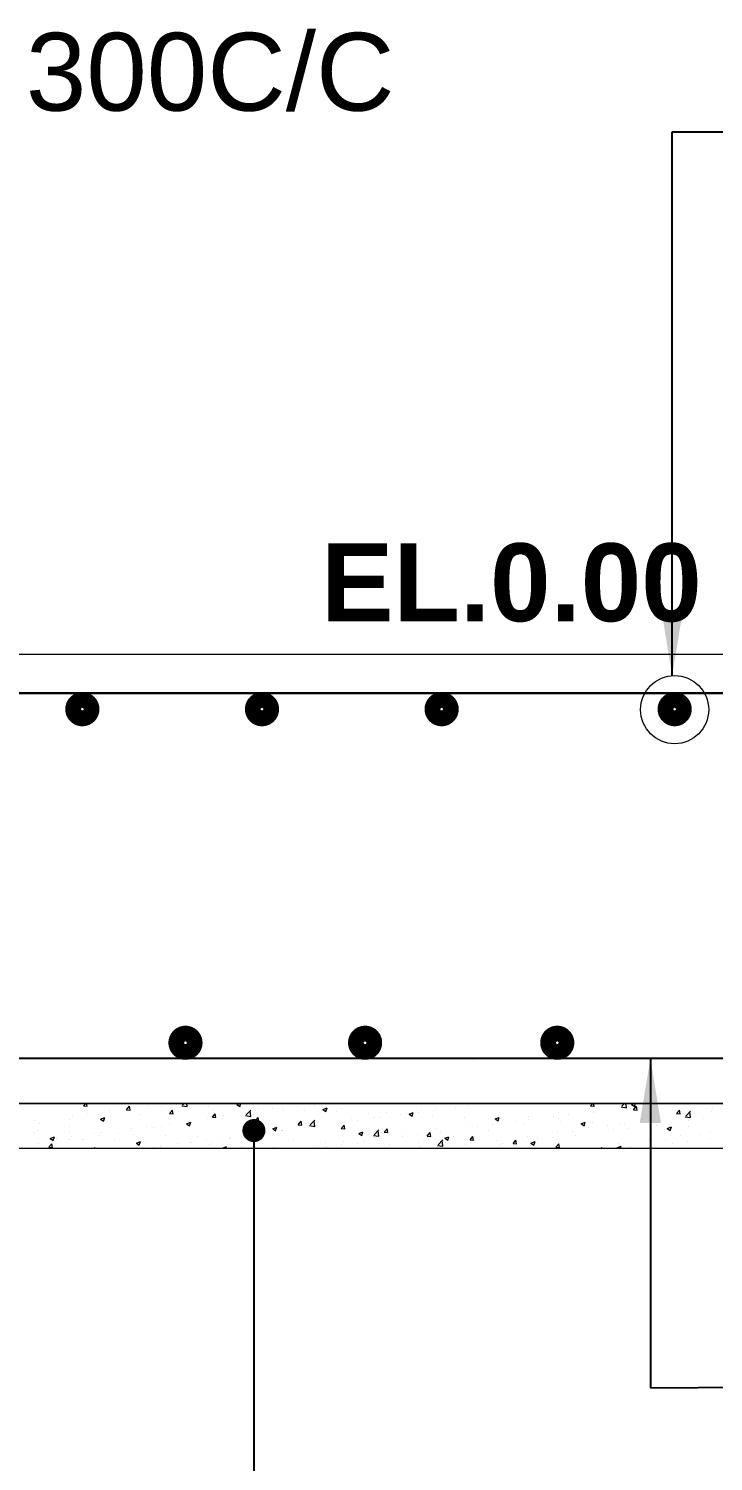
# Model space of a CAD drawing. Extents: x -358915 to 1258323, y -1667244 to -305611.
# Drawn here: x 595313 to 596799, y -1476930 to -1473821 of the extents above; entities that cross this region are included whole.
import ezdxf

# ---------------------------------------------------------------- set-up
doc = ezdxf.new("R2010")
doc.units = 0
doc.header["$LTSCALE"] = 300
doc.header["$MEASUREMENT"] = 0
doc.layers.add('Dim', color=7, linetype='CONTINUOUS', lineweight=9)
doc.layers.add('ROD', color=1, linetype='CONTINUOUS', lineweight=30)
for name, color, linetype in [('LINE', 7, 'CONTINUOUS'), ('TEXT', 10, 'CONTINUOUS'), ('TXT', 7, 'CONTINUOUS')]:
    doc.layers.add(name, color=color, linetype=linetype)
doc.styles.add('Arial', font='arial.ttf')
doc.dimstyles.new('dim_70', dxfattribs={"dimtxt": 140, "dimasz": 140, "dimexe": 70, "dimexo": 40, "dimgap": 50, "dimtad": 1, "dimdec": 0, "dimzin": 0, "dimdsep": 46, "dimtxsty": 'Arial', "dimcen": 0.09, "dimclrd": 5, "dimclre": 5, "dimclrt": 7, "dimadec": 0, "dimazin": 0, "dimtfac": 1, "dimtdec": 0, "dimtmove": 0, "dimatfit": 3, "dimfxl": 1, "dimtolj": 1, "dimtzin": 0, "dimarcsym": 0})

msp = doc.modelspace()

# ---------------------------------------------------------------- linework, layer by layer
at = {"layer": 'Dim', "color": 2, "ltscale": 50}
for p, q in [((595337.2, -1476153.8, 0), (595337.2, -1476153.8, 0)), ((595432.1, -1476159, 0), (595436.8, -1476153.4, 0)), ((595432.1, -1476159, 0), (595439.9, -1476159.7, 0)), ((595439.9, -1476159.7, 0), (595438.7, -1476153.4, 0)), ((595439.9, -1476174.5, 0), (595439.9, -1476174.5, 0)), ((595489.2, -1476168, 0), (595489.2, -1476168, 0)), ((595525.4, -1476167.2, 0), (595531.6, -1476159.7, 0)), ((595525.4, -1476167.2, 0), (595533.1, -1476167.9, 0)), ((595533.1, -1476167.9, 0), (595531.6, -1476159.8, 0)), ((595535.6, -1476169.8, 0), (595535.6, -1476169.8, 0)), ((595553.4, -1476177, 0), (595553.4, -1476177, 0)), ((595565.5, -1476153.9, 0), (595565.5, -1476153.9, 0)), ((595571.3, -1476157.2, 0), (595571.3, -1476157.2, 0)), ((595602.3, -1476160.7, 0), (595602.3, -1476160.7, 0)), ((595618.6, -1476175.3, 0), (595624.9, -1476167.9, 0)), ((595618.6, -1476175.3, 0), (595626.4, -1476176, 0)), ((595626.3, -1476176.1, 0), (595624.8, -1476167.9, 0)), ((595629.2, -1476164, 0), (595629.2, -1476164, 0)), ((595634.9, -1476156.8, 0), (595634.9, -1476156.8, 0)), ((595645.3, -1476158.6, 0), (595656.9, -1476160.4, 0)), ((595646.7, -1476157.1, 0), (595650.3, -1476153.4, 0)), ((595656.8, -1476160.4, 0), (595656, -1476153.4, 0)), ((595704.3, -1476159.7, 0), (595704.3, -1476159.7, 0)), ((595711.8, -1476183.5, 0), (595718.1, -1476176, 0)), ((595719.6, -1476184.2, 0), (595718.1, -1476176.1, 0)), ((595765.1, -1476156.1, 0), (595772.1, -1476153.4, 0)), ((595765.1, -1476156.1, 0), (595771.6, -1476160.5, 0)), ((595771.5, -1476160.5, 0), (595773.9, -1476153.4, 0)), ((595773.7, -1476162.7, 0), (595773.7, -1476162.7, 0)), ((595782.7, -1476176.1, 0), (595782.7, -1476176.1, 0)), ((595785.5, -1476178.6, 0), (595795.6, -1476168.1, 0)), ((595795.6, -1476181.9, 0), (595794.1, -1476169.5, 0)), ((595800.7, -1476176.7, 0), (595800.7, -1476176.7, 0)), ((595812, -1476166.5, 0), (595812, -1476166.5, 0)), ((595843, -1476165.6, 0), (595843, -1476165.6, 0)), ((595864.8, -1476165.3, 0), (595864.8, -1476165.3, 0)), ((595866.4, -1476168.4, 0), (595866.4, -1476168.4, 0)), ((595887.8, -1476153.5, 0), (595887.8, -1476153.5, 0)), ((595897.4, -1476161, 0), (595897.4, -1476161, 0)), ((595912.4, -1476168.5, 0), (595912.4, -1476168.5, 0)), ((595933.9, -1476158.7, 0), (595933.9, -1476158.7, 0)), ((595946.6, -1476154.5, 0), (595946.6, -1476154.5, 0)), ((595951.9, -1476166.5, 0), (595961, -1476163, 0)), ((595951.9, -1476166.5, 0), (595958.4, -1476170.9, 0)), ((595958.4, -1476170.9, 0), (595961, -1476163, 0)), ((595981.8, -1476171.5, 0), (595981.8, -1476171.5, 0)), ((596051.2, -1476174.4, 0), (596051.2, -1476174.4, 0)), ((596089.1, -1476173, 0), (596089.1, -1476173, 0)), ((596120.6, -1476177.3, 0), (596120.6, -1476177.3, 0)), ((596132.2, -1476174.7, 0), (596132.2, -1476174.7, 0)), ((596138.8, -1476176.9, 0), (596147.9, -1476173.4, 0)), ((596138.8, -1476176.9, 0), (596145.2, -1476181.3, 0)), ((596145.2, -1476181.3, 0), (596147.8, -1476173.4, 0)), ((596158.4, -1476173.4, 0), (596158.4, -1476173.4, 0)), ((596164.9, -1476160, 0), (596164.9, -1476160, 0)), ((596190.9, -1476169.1, 0), (596190.9, -1476169.1, 0)), ((596199, -1476165.6, 0), (596199, -1476165.6, 0)), ((596240.2, -1476162.7, 0), (596240.2, -1476162.7, 0)), ((596264.6, -1476157.2, 0), (596264.6, -1476157.2, 0)), ((596463, -1476173.3, 0), (596463, -1476173.3, 0)), ((596484.5, -1476177.3, 0), (596484.5, -1476177.3, 0)), ((596530.5, -1476163.6, 0), (596530.5, -1476163.6, 0)), ((596533, -1476159.1, 0), (596537.8, -1476153.4, 0)), ((596533, -1476159.1, 0), (596540.8, -1476159.8, 0)), ((596533.7, -1476170.8, 0), (596533.7, -1476170.8, 0)), ((596538.6, -1476172.5, 0), (596538.6, -1476172.5, 0)), ((596540.7, -1476159.9, 0), (596539.5, -1476153.4, 0)), ((596597.3, -1476154.4, 0), (596597.3, -1476154.4, 0)), ((596599.3, -1476161.1, 0), (596610.8, -1476162.9, 0)), ((596600.7, -1476159.6, 0), (596606.6, -1476153.4, 0)), ((596610.8, -1476162.8, 0), (596609.7, -1476153.4, 0)), ((596614.4, -1476159.4, 0), (596614.4, -1476159.4, 0)), ((596615.8, -1476160, 0), (596615.8, -1476160, 0)), ((596621.6, -1476155.8, 0), (596627.9, -1476153.4, 0)), ((596621.6, -1476155.8, 0), (596628.1, -1476160.2, 0)), ((596626.2, -1476167.3, 0), (596632.5, -1476159.8, 0)), ((596626.2, -1476167.3, 0), (596634, -1476168, 0)), ((596628.1, -1476160.2, 0), (596630.4, -1476153.4, 0)), ((596634, -1476168, 0), (596632.5, -1476159.9, 0)), ((596648.4, -1476155.7, 0), (596648.4, -1476155.7, 0)), ((596719.5, -1476175.4, 0), (596725.8, -1476168, 0)), ((596719.5, -1476175.4, 0), (596727.3, -1476176.1, 0)), ((596721.4, -1476175, 0), (596721.4, -1476175, 0)), ((596727.2, -1476176.2, 0), (596725.7, -1476168, 0)), ((596739.4, -1476181.1, 0), (596749.6, -1476170.5, 0)), ((596749.5, -1476184.4, 0), (596748.1, -1476172, 0)), ((596795.6, -1476170.5, 0), (596795.6, -1476170.5, 0)), ((596797.2, -1476162, 0), (596797.2, -1476162, 0)), ((596798.5, -1476155.1, 0), (596798.5, -1476155.1, 0)), ((595325.3, -1476189.6, 0), (595325.3, -1476189.6, 0)), ((595335.7, -1476197.1, 0), (595335.7, -1476197.1, 0)), ((595401.8, -1476203, 0), (595401.8, -1476203, 0)), ((595402.4, -1476187.9, 0), (595402.4, -1476187.9, 0)), ((595407.4, -1476178.8, 0), (595407.4, -1476178.8, 0)), ((595468.1, -1476179.6, 0), (595468.1, -1476179.6, 0)), ((595469.1, -1476187.6, 0), (595478.2, -1476184.1, 0)), ((595469.1, -1476187.6, 0), (595475.5, -1476192, 0)), ((595475.5, -1476192, 0), (595478.1, -1476184.1, 0)), ((595477.6, -1476190, 0), (595477.6, -1476190, 0)), ((595537.1, -1476208.5, 0), (595537.1, -1476208.5, 0)), ((595569.6, -1476204.2, 0), (595569.6, -1476204.2, 0)), ((595584.6, -1476205.6, 0), (595584.6, -1476205.6, 0)), ((595600.8, -1476204, 0), (595600.8, -1476204, 0)), ((595618.9, -1476197.7, 0), (595618.9, -1476197.7, 0)), ((595655.9, -1476198, 0), (595665, -1476194.5, 0)), ((595655.9, -1476198, 0), (595662.3, -1476202.4, 0)), ((595660.4, -1476192.6, 0), (595660.4, -1476192.6, 0)), ((595662.3, -1476202.4, 0), (595664.9, -1476194.5, 0)), ((595666.4, -1476195.6, 0), (595666.4, -1476195.6, 0)), ((595701, -1476186.9, 0), (595701, -1476186.9, 0)), ((595711.8, -1476183.5, 0), (595719.6, -1476184.2, 0)), ((595733.5, -1476182.6, 0), (595733.5, -1476182.6, 0)), ((595733.9, -1476185.9, 0), (595733.9, -1476185.9, 0)), ((595736.2, -1476179.5, 0), (595736.2, -1476179.5, 0)), ((595784, -1476180.1, 0), (595795.6, -1476181.9, 0)), ((595805.1, -1476191.7, 0), (595811.4, -1476184.2, 0)), ((595805.1, -1476191.7, 0), (595812.9, -1476192.3, 0)), ((595812.8, -1476192.4, 0), (595811.3, -1476184.2, 0)), ((595842.7, -1476208.4, 0), (595851.8, -1476204.9, 0)), ((595842.7, -1476208.4, 0), (595849.2, -1476212.8, 0)), ((595849.1, -1476212.8, 0), (595851.8, -1476204.9, 0)), ((595898.3, -1476199.8, 0), (595904.6, -1476192.3, 0)), ((595898.3, -1476199.8, 0), (595906.1, -1476200.5, 0)), ((595906.1, -1476200.5, 0), (595904.6, -1476192.4, 0)), ((595912.4, -1476205.8, 0), (595912.4, -1476205.8, 0)), ((595922.8, -1476201.6, 0), (595934.3, -1476203.4, 0)), ((595924.2, -1476200.1, 0), (595934.3, -1476189.6, 0)), ((595932.3, -1476201.9, 0), (595932.3, -1476201.9, 0)), ((595934.3, -1476203.4, 0), (595932.9, -1476191.1, 0)), ((595937.5, -1476199, 0), (595937.5, -1476199, 0)), ((595991.6, -1476208, 0), (595997.8, -1476200.5, 0)), ((595991.6, -1476208, 0), (595999.3, -1476208.6, 0)), ((595994.5, -1476195, 0), (595994.5, -1476195, 0)), ((595999.3, -1476208.7, 0), (595997.8, -1476200.5, 0)), ((595999, -1476192.8, 0), (595999, -1476192.8, 0)), ((596013.3, -1476186, 0), (596013.3, -1476186, 0)), ((596027.1, -1476190.7, 0), (596027.1, -1476190.7, 0)), ((596064.7, -1476184.5, 0), (596064.7, -1476184.5, 0)), ((596076.3, -1476184.2, 0), (596076.3, -1476184.2, 0)), ((596084.8, -1476216.1, 0), (596091.1, -1476208.7, 0)), ((596092.6, -1476216.9, 0), (596091.1, -1476208.7, 0)), ((596190, -1476180.3, 0), (596190, -1476180.3, 0)), ((596197.4, -1476208.8, 0), (596197.4, -1476208.8, 0)), ((596259.4, -1476183.2, 0), (596259.4, -1476183.2, 0)), ((596263.1, -1476200.5, 0), (596263.1, -1476200.5, 0)), ((596288.1, -1476203.1, 0), (596288.1, -1476203.1, 0)), ((596320.6, -1476198.8, 0), (596320.6, -1476198.8, 0)), ((596325.6, -1476187.3, 0), (596334.7, -1476183.8, 0)), ((596325.6, -1476187.3, 0), (596332.1, -1476191.7, 0)), ((596328.8, -1476186.1, 0), (596328.8, -1476186.1, 0)), ((596330.6, -1476190.8, 0), (596330.6, -1476190.8, 0)), ((596332, -1476191.7, 0), (596334.7, -1476183.8, 0)), ((596369.9, -1476192.4, 0), (596369.9, -1476192.4, 0)), ((596387, -1476198.5, 0), (596387, -1476198.5, 0)), ((596397.3, -1476181.6, 0), (596397.3, -1476181.6, 0)), ((596398.2, -1476189.1, 0), (596398.2, -1476189.1, 0)), ((596452, -1476181.5, 0), (596452, -1476181.5, 0)), ((596462.8, -1476185.5, 0), (596462.8, -1476185.5, 0)), ((596467.6, -1476192, 0), (596467.6, -1476192, 0)), ((596512.4, -1476197.7, 0), (596521.5, -1476194.2, 0)), ((596512.4, -1476197.7, 0), (596518.9, -1476202.1, 0)), ((596518.8, -1476202.1, 0), (596521.5, -1476194.3, 0)), ((596528.9, -1476206.8, 0), (596528.9, -1476206.8, 0)), ((596537, -1476194.9, 0), (596537, -1476194.9, 0)), ((596569.8, -1476201, 0), (596569.8, -1476201, 0)), ((596595.7, -1476197.7, 0), (596595.7, -1476197.7, 0)), ((596606.4, -1476197.9, 0), (596606.4, -1476197.9, 0)), ((596614.2, -1476207, 0), (596614.2, -1476207, 0)), ((596645.6, -1476188, 0), (596645.6, -1476188, 0)), ((596661.3, -1476189.4, 0), (596661.3, -1476189.4, 0)), ((596663.4, -1476200.5, 0), (596663.4, -1476200.5, 0)), ((596675.8, -1476200.8, 0), (596675.8, -1476200.8, 0)), ((596699.2, -1476208.2, 0), (596708.3, -1476204.7, 0)), ((596699.2, -1476208.2, 0), (596705.7, -1476212.5, 0)), ((596705.7, -1476212.5, 0), (596708.3, -1476204.7, 0)), ((596728.9, -1476179.6, 0), (596728.9, -1476179.6, 0)), ((596738, -1476182.6, 0), (596749.6, -1476184.4, 0)), ((596745.2, -1476203.7, 0), (596745.2, -1476203.7, 0)), ((596745.5, -1476189.7, 0), (596745.5, -1476189.7, 0)), ((596778.1, -1476185.4, 0), (596778.1, -1476185.4, 0)), ((595326, -1476216.1, 0), (595326, -1476216.1, 0)), ((595332, -1476211.5, 0), (595332, -1476211.5, 0)), ((595334.1, -1476240.3, 0), (595334.1, -1476240.3, 0)), ((595359.4, -1476229, 0), (595359.4, -1476229, 0)), ((595359.8, -1476229.5, 0), (595368.9, -1476226, 0)), ((595359.8, -1476229.5, 0), (595366.3, -1476233.9, 0)), ((595366.3, -1476233.9, 0), (595368.9, -1476226.1, 0)), ((595373.2, -1476230, 0), (595373.2, -1476230, 0)), ((595400.8, -1476231.2, 0), (595400.8, -1476231.2, 0)), ((595401.3, -1476214.4, 0), (595401.3, -1476214.4, 0)), ((595405.7, -1476225.7, 0), (595405.7, -1476225.7, 0)), ((595428.8, -1476231.9, 0), (595428.8, -1476231.9, 0)), ((595432.9, -1476231.6, 0), (595432.9, -1476231.6, 0)), ((595455, -1476219.3, 0), (595455, -1476219.3, 0)), ((595466.5, -1476222.9, 0), (595466.5, -1476222.9, 0)), ((595470.7, -1476217.4, 0), (595470.7, -1476217.4, 0)), ((595498.2, -1476234.8, 0), (595498.2, -1476234.8, 0)), ((595508.7, -1476218.6, 0), (595508.7, -1476218.6, 0)), ((595534, -1476213.1, 0), (595534, -1476213.1, 0)), ((595540.1, -1476220.3, 0), (595540.1, -1476220.3, 0)), ((595546.7, -1476240, 0), (595555.8, -1476236.5, 0)), ((595546.7, -1476240, 0), (595553.1, -1476244.3, 0)), ((595553.1, -1476244.3, 0), (595555.7, -1476236.5, 0)), ((595567.6, -1476237.8, 0), (595567.6, -1476237.8, 0)), ((595609.5, -1476223.2, 0), (595609.5, -1476223.2, 0)), ((595664.8, -1476238.9, 0), (595664.8, -1476238.9, 0)), ((595666.8, -1476238.2, 0), (595666.8, -1476238.2, 0)), ((595678.9, -1476226.2, 0), (595678.9, -1476226.2, 0)), ((595699.3, -1476233.9, 0), (595699.3, -1476233.9, 0)), ((595710, -1476238, 0), (595710, -1476238, 0)), ((595732.4, -1476229.2, 0), (595732.4, -1476229.2, 0)), ((595748.3, -1476229.1, 0), (595748.3, -1476229.1, 0)), ((595748.5, -1476227.4, 0), (595748.5, -1476227.4, 0)), ((595785.8, -1476225, 0), (595785.8, -1476225, 0)), ((595799.1, -1476220, 0), (595799.1, -1476220, 0)), ((595817.7, -1476232, 0), (595817.7, -1476232, 0)), ((595830.6, -1476216.6, 0), (595830.6, -1476216.6, 0)), ((595861.6, -1476212, 0), (595861.6, -1476212, 0)), ((595863.2, -1476212.3, 0), (595863.2, -1476212.3, 0)), ((595864.8, -1476211.7, 0), (595864.8, -1476211.7, 0)), ((595887.1, -1476235, 0), (595887.1, -1476235, 0)), ((595956.5, -1476237.9, 0), (595956.5, -1476237.9, 0)), ((595997.5, -1476236.1, 0), (595997.5, -1476236.1, 0)), ((596029.5, -1476218.8, 0), (596038.6, -1476215.4, 0)), ((596029.5, -1476218.8, 0), (596036, -1476223.2, 0)), ((596036, -1476223.2, 0), (596038.6, -1476215.4, 0)), ((596042.1, -1476235.5, 0), (596042.1, -1476235.5, 0)), ((596061.5, -1476223.2, 0), (596073.1, -1476224.9, 0)), ((596063, -1476221.6, 0), (596073.1, -1476211.1, 0)), ((596063.1, -1476227.7, 0), (596063.1, -1476227.7, 0)), ((596073.1, -1476224.9, 0), (596071.6, -1476212.6, 0)), ((596084.8, -1476216.1, 0), (596092.6, -1476216.8, 0)), ((596124.2, -1476224.7, 0), (596124.2, -1476224.7, 0)), ((596130.6, -1476218, 0), (596130.6, -1476218, 0)), ((596156.7, -1476220.4, 0), (596156.7, -1476220.4, 0)), ((596159.5, -1476237.5, 0), (596159.5, -1476237.5, 0)), ((596178.1, -1476224.3, 0), (596184.3, -1476216.8, 0)), ((596178.1, -1476224.3, 0), (596185.8, -1476225, 0)), ((596185.8, -1476225, 0), (596184.3, -1476216.9, 0)), ((596201.7, -1476243.2, 0), (596211.8, -1476232.6, 0)), ((596206, -1476213.9, 0), (596206, -1476213.9, 0)), ((596211.8, -1476246.4, 0), (596210.4, -1476234.1, 0)), ((596216.4, -1476229.3, 0), (596225.5, -1476225.8, 0)), ((596216.4, -1476229.3, 0), (596222.8, -1476233.6, 0)), ((596222.8, -1476233.6, 0), (596225.4, -1476225.8, 0)), ((596235.3, -1476224.5, 0), (596235.3, -1476224.5, 0)), ((596271.3, -1476232.4, 0), (596277.6, -1476225, 0)), ((596271.3, -1476232.4, 0), (596279.1, -1476233.1, 0)), ((596279, -1476233.2, 0), (596277.5, -1476225, 0)), ((596311.2, -1476211.5, 0), (596311.2, -1476211.5, 0)), ((596329, -1476234, 0), (596329, -1476234, 0)), ((596342.3, -1476240, 0), (596342.3, -1476240, 0)), ((596364.5, -1476240.6, 0), (596370.8, -1476233.1, 0)), ((596364.5, -1476240.6, 0), (596372.3, -1476241.3, 0)), ((596372.3, -1476241.3, 0), (596370.8, -1476233.2, 0)), ((596395.7, -1476224.9, 0), (596395.7, -1476224.9, 0)), ((596403.2, -1476239.7, 0), (596412.3, -1476236.2, 0)), ((596403.2, -1476239.7, 0), (596409.7, -1476244, 0)), ((596409.6, -1476244, 0), (596412.3, -1476236.2, 0)), ((596417.8, -1476232.8, 0), (596417.8, -1476232.8, 0)), ((596418.1, -1476227, 0), (596418.1, -1476227, 0)), ((596450.3, -1476228.5, 0), (596450.3, -1476228.5, 0)), ((596461.4, -1476216.6, 0), (596461.4, -1476216.6, 0)), ((596493.9, -1476214, 0), (596493.9, -1476214, 0)), ((596499.5, -1476222.1, 0), (596499.5, -1476222.1, 0)), ((596581.6, -1476211.2, 0), (596581.6, -1476211.2, 0)), ((596659.8, -1476232.6, 0), (596659.8, -1476232.6, 0)), ((596695.2, -1476233.5, 0), (596695.2, -1476233.5, 0)), ((596727.3, -1476222.9, 0), (596727.3, -1476222.9, 0)), ((596743.9, -1476236.7, 0), (596743.9, -1476236.7, 0)), ((596771, -1476220.5, 0), (596771, -1476220.5, 0)), ((596793.1, -1476230.2, 0), (596793.1, -1476230.2, 0)), ((596794, -1476213.7, 0), (596794, -1476213.7, 0)), ((595356.9, -1476248.7, 0), (595363.2, -1476241.2, 0)), ((595356.9, -1476248.6, 0), (595364.7, -1476249.3, 0)), ((595357.1, -1476244.6, 0), (595357.1, -1476244.6, 0)), ((595364.6, -1476249.4, 0), (595363.1, -1476241.2, 0)), ((595455.1, -1476250.9, 0), (595456.4, -1476249.3, 0)), ((595456.7, -1476250.9, 0), (595456.4, -1476249.4, 0)), ((595584.7, -1476249, 0), (595584.7, -1476249, 0)), ((595599.2, -1476247.2, 0), (595599.2, -1476247.2, 0)), ((595637, -1476240.7, 0), (595637, -1476240.7, 0)), ((595706.3, -1476243.6, 0), (595706.3, -1476243.6, 0)), ((595733.5, -1476250.4, 0), (595742.6, -1476246.9, 0)), ((595733.5, -1476250.4, 0), (595734.3, -1476250.9, 0)), ((595741.2, -1476250.9, 0), (595742.5, -1476246.9, 0)), ((595775.7, -1476246.6, 0), (595775.7, -1476246.6, 0)), ((595845.1, -1476249.5, 0), (595845.1, -1476249.5, 0)), ((595930.7, -1476245.2, 0), (595930.7, -1476245.2, 0)), ((595960.3, -1476246.3, 0), (595960.3, -1476246.3, 0)), ((595992.9, -1476242, 0), (595992.9, -1476242, 0)), ((596025.9, -1476240.8, 0), (596025.9, -1476240.8, 0)), ((596083.7, -1476250.5, 0), (596083.7, -1476250.5, 0)), ((596095.3, -1476243.8, 0), (596095.3, -1476243.8, 0)), ((596164.7, -1476246.7, 0), (596164.7, -1476246.7, 0)), ((596200.3, -1476244.7, 0), (596211.8, -1476246.5, 0)), ((596234.1, -1476249.6, 0), (596234.1, -1476249.6, 0)), ((596261.5, -1476243.8, 0), (596261.5, -1476243.8, 0)), ((596286.4, -1476250.1, 0), (596286.4, -1476250.1, 0)), ((596335.7, -1476243.6, 0), (596335.7, -1476243.6, 0)), ((596457.8, -1476248.8, 0), (596464.1, -1476241.3, 0)), ((596457.8, -1476248.8, 0), (596465.6, -1476249.4, 0)), ((596465.5, -1476249.5, 0), (596464, -1476241.3, 0)), ((596527.3, -1476250.1, 0), (596527.3, -1476250.1, 0)), ((596556.1, -1476250.9, 0), (596557.3, -1476249.4, 0)), ((596557.5, -1476250.9, 0), (596557.3, -1476249.5, 0)), ((596590, -1476250.1, 0), (596599.1, -1476246.6, 0)), ((596590, -1476250.1, 0), (596591.2, -1476250.9, 0)), ((596594.1, -1476240.9, 0), (596594.1, -1476240.9, 0)), ((596597.6, -1476250.9, 0), (596599.1, -1476246.6, 0)), ((596619.4, -1476246.5, 0), (596619.4, -1476246.5, 0)), ((596711.3, -1476240.9, 0), (596711.3, -1476240.9, 0))]:
    msp.add_line(p, q, dxfattribs=at)
at = {"layer": 'Dim'}
msp.add_circle((596715.4, -1475298.9, 0), 73.9, dxfattribs=at)
at = {"layer": 'LINE', "lineweight": 18}
for p, q in [((594067.9, -1475178.5, 0), (598500.8, -1475178.5, 0)), ((592962.9, -1476153.5, 0), (599605.8, -1476153, 0)), ((592962.9, -1476251, 0), (599605.8, -1476250.5, 0))]:
    msp.add_line(p, q, dxfattribs=at)
at = {"layer": 'LINE', "lineweight": 18, "elevation": 0}
msp.add_lwpolyline([(592962.9, -1476153.5), (599605.8, -1476153.5)], dxfattribs=at)
at = {"layer": 'ROD'}
for p, q in [((596278.7, -1475263, 0), (593196.8, -1475263, 0)), ((596278.7, -1475263, 0), (599359.1, -1475263, 0)), ((596278.7, -1476056, 0), (593147.8, -1476054.1, 0)), ((599450.9, -1476054.1, 0), (596278.7, -1476056, 0))]:
    msp.add_line(p, q, dxfattribs=at)
at = {"layer": 'ROD', "const_width": 39.9, "elevation": 0}
for points in [[(595413.2, -1475292.4, 1), (595445.8, -1475303.3, 1)], [(595803.2, -1475292.4, 1), (595835.8, -1475303.3, 1)], [(596225.8, -1475292.4, -1), (596193.2, -1475303.3, -1)], [(596699.2, -1475292.4, 1), (596731.7, -1475303.3, 1)], [(595637.1, -1476016.5, 1), (595669.6, -1476027.3, 1)], [(596059.6, -1476016.5, -1), (596027.1, -1476027.3, -1)], [(596444.3, -1476016.5, 1), (596476.8, -1476027.3, 1)]]:
    msp.add_lwpolyline(points, format="xyb", close=True, dxfattribs=at)

# ---------------------------------------------------------------- texts
at = {"layer": 'TEXT', "color": 6, "insert": (597928.5, -1475048, 0), "char_height": 208, "width": 3808.413, "attachment_point": 6, "style": 'Arial'}
msp.add_mtext('{\\fArial|b1|i0|c0|p34;\\H0.8125x;EL.0.00 TO (-)0.18}', dxfattribs=at)
at = {"layer": 'TXT', "color": 0, "insert": (594621, -1473931.3, 0), "char_height": 169, "width": 1753.522, "attachment_point": 4, "style": 'Arial'}
msp.add_mtext('%%C12@300C/C', dxfattribs=at)

# ---------------------------------------------------------------- leaders
at = {"layer": 'Dim'}
for points in [[(596710, -1475225.3, 0), (596710, -1474044.4, 0), (597153.4, -1474044.4, 0)], [(596662.7, -1476056, 0), (596662.7, -1476770.7, 0), (596914.6, -1476769.5, 0)]]:
    msp.add_leader(points, dimstyle='dim_70', dxfattribs=at)
at = {"layer": 'Dim', "ltscale": 50}
msp.add_leader([(595801.9, -1476212.5, 0), (595801.9, -1477252.4, 0), (595965.7, -1477252.4, 0)], dimstyle='dim_70', override={"dimasz": 50, "dimgap": 20, "dimtad": 0, "dimldrblk": 'Dot'}, dxfattribs=at)

doc.saveas('drawing.dxf')
